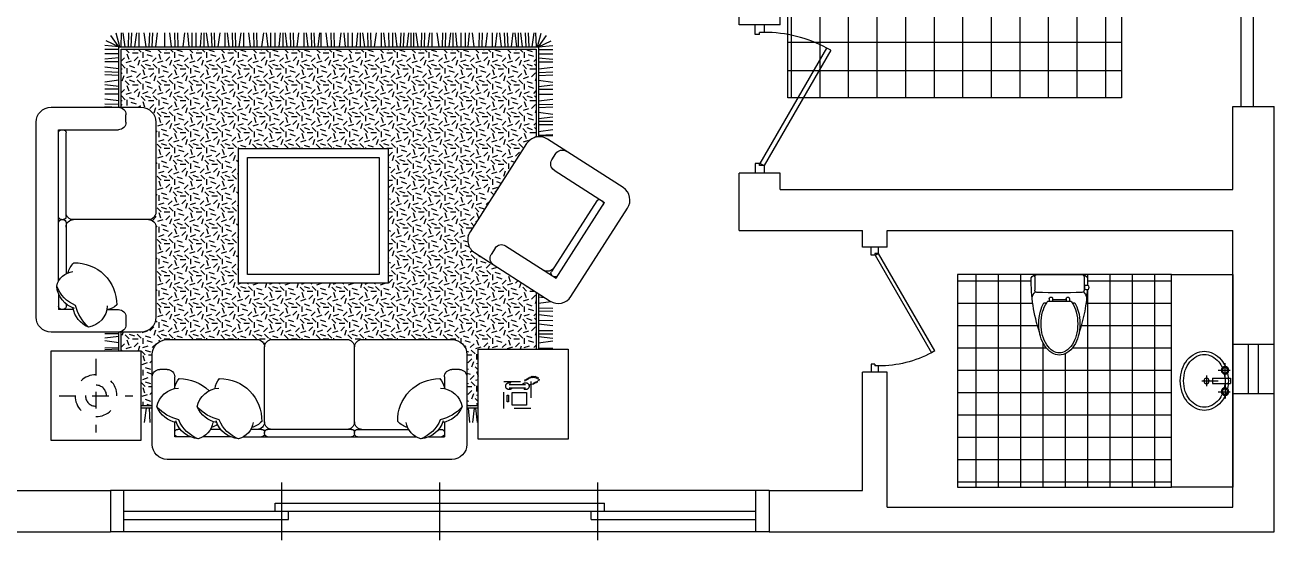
# Model space of a CAD drawing. Header units: metres. Extents: x 6200.1 to 6241.3, y 4213.1 to 4242.5.
# Drawn here: x 6204.77 to 6212.36, y 4213.07 to 4216.2 of the extents above; entities that cross this region are included whole.
import ezdxf

# ---------------------------------------------------------------- set-up
doc = ezdxf.new("R2010")
doc.units = ezdxf.units.M
doc.header["$MEASUREMENT"] = 0
doc.linetypes.add('DASHDOT2', pattern=[0.5, 0.25, -0.125, 0, -0.125])
doc.linetypes.add('HIDDEN2', pattern=[0.1875, 0.125, -0.0625])
for name, color, linetype in [('FURHATCH', 57, 'Continuous'), ('FURNITURE', 53, 'Continuous'), ('SANITARY', 151, 'Continuous'), ('TILING', 8, 'Continuous'), ('WALL', 7, 'Continuous'), ('WINDOW', 240, 'Continuous')]:
    doc.layers.add(name, color=color, linetype=linetype)

# ---------------------------------------------------------------- blocks, each defined once
blk = doc.blocks.new('yq_sofa_01')
at = {"layer": 'FURHATCH', "linetype": 'HIDDEN2'}
h = blk.add_hatch(dxfattribs=at)
h.set_pattern_fill('GEOL1,_O', color=256, scale=149.9999999999982, angle=44.99999999999999)
h.set_pattern_definition([(44.99999999999999, (-2935.140893548951, 78.02820831633107), (4.263256414560601e-14, 212.1320343559617), [37.49999999999955, -112.4999999999987]), (44.99999999999999, (-2940.44419440785, 200.0041280710091), (4.263256414560601e-14, 212.1320343559617), [37.49999999999955, -112.4999999999987]), (135, (-2961.657397843446, 125.7579160464225), (-212.1320343559617, 7.105427357601002e-14), [37.49999999999955, -112.4999999999987]), (135, (-2956.354096984547, 205.3074289299081), (-212.1320343559617, 7.105427357601002e-14), [37.49999999999955, -112.4999999999987]), (90, (-2988.173902137941, 173.4876237765139), (-106.0660171799987, 106.0660171799988), [37.49999999999955, -174.6320342999979]), (180, (-2876.804584101061, 136.3645177642205), (-106.0660171799988, -106.0660171799987), [37.49999999999955, -174.6320342999979]), (71.56505119999998, (-2940.44419440785, 136.3645177642206), (106.0660171355576, 106.0660172204241), [37.49999999999955, -297.9101965499964]), (71.56505119999998, (-2945.747495266749, 237.1272340833024), (106.0660171355576, 106.0660172204241), [37.49999999999955, -297.9101965499964]), (108.43494882, (-2860.894681524364, 152.2744203409177), (-106.0660171725816, 106.0660171834001), [37.49999999999955, -297.9101965499964]), (108.43494882, (-2956.354096984547, 152.2744203409177), (-106.0660171725816, 106.0660171834001), [37.49999999999955, -297.9101965499964]), (108.43494882, (-2892.714486677758, 162.8810220587158), (-106.0660171725816, 106.0660171834001), [37.49999999999955, -297.9101965499964]), (161.5650512, (-2993.47720299684, 136.3645177642206), (-106.0660172204241, 106.0660171355576), [37.49999999999955, -297.9101965499964]), (198.4349488199999, (-2929.837592690052, 115.1513143286244), (-106.0660171834001, -106.0660171725815), [37.49999999999955, -297.9101965499964])])
edge = h.paths.add_edge_path()
edge.add_line((2738.119093388319, 1513.051988258958), (2151.407592939966, 1513.051988258958))
edge.add_arc((2053.411308556795, 1532.970026493073), 100.0000000000148, 302.64882725399764, 348.5109658764593, ccw=False)
edge.add_line((2107.360160970516, 1448.770731227343), (1517.965094113748, 1071.128764333448))
edge.add_arc((1464.016241699457, 1155.328059598804), 100.0000000000079, 212.6488272535941, 302.6488272543882, ccw=False)
edge.add_line((1379.816946433353, 1101.37920718568), (1116.046637681706, 1513.051988258958))
edge.add_line((1116.046637681706, 1513.051988258958), (735.5314492434263, 1513.051988258958))
edge.add_line((735.5314492434263, 1513.051988258958), (735.5314492434263, 1125))
edge.add_line((735.5314492434263, 1125), (356.237659662962, 1125))
edge.add_line((356.237659662962, 1125), (356.237659662962, 1050))
edge.add_line((356.237659662962, 1050), (700, 1050))
edge.add_arc((700, 950), 100, 0, 90, ccw=False)
edge.add_line((800, 950), (800.0000000000073, 350))
edge.add_arc((750, 350.0000000000073), 50.00000000000728, 270, 359.99999999999164, ccw=False)
edge.add_arc((750, 250), 50, 0, 90, ccw=False)
edge.add_line((800, 250), (800, -250))
edge.add_arc((750, -250), 50, -90, 0, ccw=False)
edge.add_arc((750, -350), 50, 0, 90, ccw=False)
edge.add_line((800, -350), (800, -950))
edge.add_arc((700, -950), 100, -90, 0, ccw=False)
edge.add_line((700, -1050), (356.237659662962, -1050))
edge.add_line((356.237659662962, -1050), (356.237659662962, -1125))
edge.add_line((356.237659662962, -1125), (725, -1125))
edge.add_line((725, -1125), (725, -1257.471075311303))
edge.add_line((725, -1257.471075311303), (850, -1257.471075311303))
edge.add_line((850, -1257.471075311303), (849.9999999999854, -1125))
edge.add_arc((950, -1125), 100.0000000000146, 90, 180, ccw=False)
edge.add_line((950, -1024.999999999985), (1550.000000000002, -1025))
edge.add_arc((1550, -1075), 49.99999999999977, -2.2737367544323206e-13, 89.9999999999979, ccw=False)
edge.add_line((1600, -1075), (1600, -1076.642818016223))
edge.add_arc((1650.821409255266, -1075.821409240365), 50.82804689409494, 90.9259721864421, 180.925971147025, ccw=False)
edge.add_line((1649.999999557444, -1025), (2250, -1024.999999999993))
edge.add_arc((2250, -1125), 100.0000000000073, 0, 90, ccw=False)
edge.add_line((2350.000000000007, -1125), (2350.000000000005, -1257.471075311303))
edge.add_line((2350.000000000005, -1257.471075311303), (2738.119093388319, -1257.471075311303))
edge.add_line((2738.119093388319, -1257.471075311303), (2738.119093388319, 1513.051988258958))
h.paths.add_polyline_path([(2075, 525), (2075, -475), (1175, -475), (1175, 525)], flags=16)
for points in [[(1056.123831944466, 1606.574978774885, -0.4142135623733623), (1086.374274796424, 1744.723126454402), (1675.769341654154, 2122.365093348923, -0.4142135623715927), (1813.917489333176, 2092.114650496703), (2137.61060382207, 1586.918878907503, -0.414213562375562), (2107.360160970516, 1448.770731227343), (1517.965094113747, 1071.128764333448, -0.4142135623771545), (1379.816946433353, 1101.37920718568)], [(800, 350), (800, 950, 0.414213562373095), (700, 1050), (100, 1050, 0.414213562373095), (0, 950), (0, -950, 0.414213562373095), (100, -1050), (700, -1050, 0.414213562373095), (800, -950), (800, -350, 0.414213562373095), (750, -300, 0.414213562373095), (800, -250), (800, 250, 0.414213562373095), (750, 299.9999999999927, 0.414213562373095)], [(1649.999999557456, -1025, 0.4047778955490247), (1600, -1075.00000046444, 0.4142135650937127), (1550.000000000001, -1025), (950, -1024.999999999985, 0.4142135623730918), (849.9999999999854, -1124.999999999999), (849.9999999999928, -1725, 0.414213562373093), (949.9999999999994, -1825.000000000007), (2250, -1825.000000000007, 0.4142135623730951), (2350.000000000007, -1725), (2350.000000000007, -1124.999999999999, 0.4142135623730918), (2250, -1024.999999999993)]]:
    blk.add_lwpolyline(points, format="xyb", close=True)
for points in [[(735.5314492434263, 1125), (735.5314492434263, 1725), (135.5314492434263, 1725), (135.5314492434263, 1125)], [(1175, 525), (1175, -475), (2075, -475), (2075, 525)], [(125, -1125), (125, -1725), (725, -1725), (725, -1125)]]:
    blk.add_lwpolyline(points, close=True)
at = {"layer": 'FURHATCH', "ltscale": 1000}
for p, q in [((1209.397201061249, 1645.398609757423), (1714.592972651124, 1969.09172424674)), ((1930.388382300735, 1632.294543176889), (1714.592972651124, 1969.09172424674)), ((1724.727539807558, 1916.202306121588), (1253.211486309767, 1614.088732615113)), ((1425.192610710859, 1308.601428702474), (1209.397201061249, 1645.398609757423)), ((1999.462456136942, 1617.169321760535), (2041.562103778124, 1644.143747955561)), ((1410.067389279604, 1239.527354851365), (1367.967741653323, 1212.55292865634)), ((600, 1000), (600, 950)), ((248.2619004398584, 900), (150, 900)), ((150, 794.8138749599457), (150, 900)), ((200, 861.8441967517138), (200, 880)), ((550, 900), (472.5317980647087, 900)), ((150, -442.2839425355196), (150, 711.6320090889931)), ((200, 320), (200, 661.2850721478462)), ((170, 300), (180, 300)), ((200, 280), (200, -280)), ((250, 300), (750, 300)), ((170, -300), (180, -300)), ((200, -320), (200, -391.9370055943727)), ((250, -300), (750, -300)), ((150, -525.4658084064722), (150, -711.6320090889931)), ((200, -592.4961301982403), (200, -661.2850721478462)), ((150, -794.8138749450445), (150, -900)), ((150, -900), (248.2619004398584, -900)), ((200, -861.8441967368126), (200, -880)), ((472.5317980647087, -900), (550, -900)), ((600, -950), (600, -1000)), ((1600, -1075), (1600, -1575)), ((950, -1225), (900, -1225)), ((2250, -1225), (2300, -1225)), ((1000, -1352.468201935291), (1000, -1275)), ((2200, -1675), (2200, -1275)), ((1000, -1576.738099560142), (1000, -1675)), ((1038.155803263187, -1625), (1020, -1625)), ((1580, -1625), (1238.714927852154, -1625)), ((1600, -1655), (1600, -1645)), ((1620, -1625), (2180, -1625)), ((1105.186125040054, -1675), (1000, -1675)), ((1188.367990911007, -1675), (2200, -1675))]:
    blk.add_line(p, q, dxfattribs=at)
at = {"layer": 'FURHATCH', "linetype": 'HIDDEN2'}
for p, q in [((745.3562463819981, 1528.051988258958), (742.232496380806, 1622.537097200751)), ((777.4989513754845, 1528.051988258958), (789.9936363697052, 1622.537097200751)), ((819.0840963721275, 1528.051988258958), (808.5404163748026, 1622.537097200751)), ((837.1676163822412, 1528.051988258958), (837.1676163822412, 1622.537097200751)), ((859.4130590260029, 1528.051988258958), (859.4130590260029, 1622.537097200751)), ((904.9842140376568, 1528.051988258958), (893.5306040346622, 1622.537097200751)), ((929.2482440322638, 1528.051988258958), (926.1244940310717, 1622.537097200751)), ((967.3274702727795, 1528.051988258958), (955.8738602697849, 1622.537097200751)), ((991.5915002673864, 1528.051988258958), (988.4677502661943, 1622.537097200751)), ((1011.374760270119, 1528.051988258958), (1008.251010268927, 1622.537097200751)), ((1043.517465263605, 1528.051988258958), (1054.293907508254, 1609.543704107404)), ((2158.847936078906, 1528.051988258958), (2161.971686080098, 1622.537097200751)), ((2165.108509004116, 1528.051988258958), (2168.232259005308, 1622.537097200751)), ((2189.372539013624, 1528.051988258958), (2200.826149016619, 1622.537097200751)), ((2234.943694010377, 1528.051988258958), (2234.943694010377, 1622.537097200751)), ((2257.18913666904, 1528.051988258958), (2257.18913666904, 1622.537097200751)), ((2275.272656679153, 1528.051988258958), (2285.816336661577, 1622.537097200751)), ((2316.857801675797, 1528.051988258958), (2304.363116666675, 1622.537097200751)), ((2349.000506669283, 1528.051988258958), (2352.124256670475, 1622.537097200751)), ((2368.783766672015, 1528.051988258958), (2371.907516673207, 1622.537097200751)), ((2393.047796666622, 1528.051988258958), (2404.501406669617, 1622.537097200751)), ((2438.618951678276, 1528.051988258958), (2438.618951678276, 1622.537097200751)), ((2471.584168374538, 1528.051988258958), (2471.584168374538, 1622.537097200751)), ((2489.667688384652, 1528.051988258958), (2500.211368381977, 1622.537097200751)), ((2531.252833381295, 1528.051988258958), (2518.758148372173, 1622.537097200751)), ((2563.395538374782, 1528.051988258958), (2566.519288375974, 1622.537097200751)), ((2583.178798377514, 1528.051988258958), (2586.302548378706, 1622.537097200751)), ((2607.442828387022, 1528.051988258958), (2618.896438375115, 1622.537097200751)), ((2653.013983383775, 1528.051988258958), (2653.013983383775, 1622.537097200751)), ((2679.377803385258, 1528.051988258958), (2671.048048377037, 1622.537097200751)), ((2706.464968383312, 1528.051988258958), (2706.464968383312, 1622.537097200751)), ((2735.035573378205, 1528.051988258958), (2735.035573378205, 1622.537097200751)), ((2753.119093388319, 1528.051988258958), (2763.662773370743, 1622.537097200751)), ((2753.119093388319, 1528.051988258958), (2794.799671784043, 1611.848938420415)), ((504.4140332341194, 1501.79371599853), (517.6140332221985, 1506.19371598959)), ((508.8140332251787, 1510.59371599555), (522.014033228159, 1514.993715986609)), ((513.2140332311392, 1519.39371599257), (526.4140332341194, 1523.79371599853)), ((524.85990922153, 1530.059425994754), (538.0599092245102, 1534.459425985813)), ((535.2140332311392, 1523.79371599853), (548.4140332341194, 1528.19371598959)), ((539.6140332221985, 1514.993715986609), (552.8140332251787, 1519.39371599257)), ((544.014033228159, 1506.19371598959), (557.2140332311392, 1510.59371599555)), ((544.014033228159, 1497.39371599257), (557.2140332311392, 1501.79371599853)), ((1085.102610260248, 1528.051988258958), (1080.603623822331, 1568.368768051267)), ((2753.119093388319, 1528.051988258958), (2829.863512828946, 1581.619642272592)), ((2753.119093388319, 1522.195094496012), (2845.009680047631, 1545.809227749705)), ((2753.119093388319, 1513.477253258228), (2847.604202330112, 1510.353503257036)), ((519.8746212273836, 1475.904291987419), (339.3584172278643, 1475.904291987419)), ((339.3584172278643, 1475.904291987419), (339.3584172278643, 1297.614685997367)), ((445.1820692270994, 1448.325289994478), (362.6820692270994, 1448.325289994478)), ((362.6820692270994, 1448.325289994478), (362.6820692270994, 1352.075289994478)), ((445.1820692270994, 1352.075289994478), (445.1820692270994, 1448.325289994478)), ((477.6789072304964, 1332.03590798378), (477.6789072304964, 1442.03590798378)), ((496.4755972325802, 1463.560377985239), (504.4140332341194, 1488.59371599555)), ((499.6789072304964, 1332.03590798378), (499.6789072304964, 1442.03590798378)), ((500.014033228159, 1492.993715986609), (513.2140332311392, 1497.39371599257)), ((519.8746212273836, 1297.614685997367), (519.8746212273836, 1475.904291987419)), ((522.014033228159, 1435.79371599853), (535.2140332311392, 1440.19371598959)), ((526.4140332341194, 1444.59371599555), (539.6140332221985, 1448.993715986609)), ((530.8140332251787, 1453.39371599257), (544.014033228159, 1457.79371599853)), ((535.2140332311392, 1462.19371598959), (548.4140332341194, 1466.59371599555)), ((539.6140332221985, 1470.993715986609), (552.8140332251787, 1475.39371599257)), ((544.014033228159, 1488.59371599555), (557.2140332311392, 1492.993715986609)), ((544.014033228159, 1479.79371599853), (557.2140332311392, 1484.19371598959)), ((2753.119093388319, 1486.454978257418), (2847.604202330112, 1498.949663251638)), ((2753.119093388319, 1464.58946326375), (2847.604202330112, 1461.465713262558)), ((2753.119093388319, 1444.806203261018), (2847.604202330112, 1441.682453259826)), ((2753.119093388319, 1420.54217325151), (2847.604202330112, 1409.088563263416)), ((362.6820692270994, 1352.075289994478), (445.1820692270994, 1352.075289994478)), ((2753.119093388319, 1393.470233261585), (2847.604202330112, 1393.470233261585)), ((2753.119093388319, 1383.824323624372), (2847.604202330112, 1372.370713621378)), ((2753.119093388319, 1346.746178254485), (2847.604202330112, 1359.240863263607)), ((339.3584172278643, 1297.614685997367), (519.8746212273836, 1297.614685997367)), ((383.3070692270994, 1328.012789994478), (383.3070692270994, 1317.700289994478)), ((427.9945692270994, 1328.012789994478), (383.3070692270994, 1328.012789994478)), ((383.3070692270994, 1317.700289994478), (427.9945692270994, 1317.700289994478)), ((427.9945692270994, 1317.700289994478), (427.9945692270994, 1328.012789994478)), ((2753.119093388319, 1324.880663260818), (2847.604202330112, 1321.756913259625)), ((2753.119093388319, 1305.097403258085), (2847.604202330112, 1301.973653256893)), ((2753.119093388319, 1280.833373263478), (2847.604202330112, 1269.379763260484)), ((2753.119093388319, 1239.90402585268), (2847.604202330112, 1251.357635855675)), ((2753.119093388319, 1221.218943998218), (2847.604202330112, 1221.218943998218)), ((2753.119093388319, 1175.647789001465), (2847.604202330112, 1187.101399004459)), ((341.237659662962, 1107.740412086248), (246.7525507211685, 1118.284092083573)), ((341.237659662962, 1099.457794010639), (246.7525507211685, 1086.963109001517)), ((2753.119093388319, 1151.383759006858), (2847.604202330112, 1154.50750900805)), ((2753.119093388319, 1131.600499004126), (2847.604202330112, 1134.724249005318)), ((2753.119093388319, 1099.457794010639), (2847.604202330112, 1086.963109001517)), ((341.237659662962, 1057.872648999095), (246.7525507211685, 1068.41632899642)), ((2753.119093388319, 1057.872648999095), (2847.604202330112, 1068.41632899642)), ((2753.119093388319, 1039.789129003882), (2847.604202330112, 1039.789129003882)), ((2753.119093388319, 1011.218524008989), (2847.604202330112, 1011.218524008989)), ((2753.119093388319, 984.1313590109348), (2847.604202330112, 975.8016040027142)), ((2753.119093388319, 957.7675390094519), (2847.604202330112, 957.7675390094519)), ((2753.119093388319, 930.6955990046263), (2847.604202330112, 942.1492090076208)), ((2753.119093388319, 906.4315690100193), (2847.604202330112, 909.5553189963102)), ((2753.119093388319, 886.648309007287), (2847.604202330112, 889.7720590084791)), ((2753.119093388319, 864.7827939987183), (2847.604202330112, 852.2881090044975)), ((2753.119093388319, 818.0587390065193), (2847.604202330112, 818.0587390065193)), ((2753.119093388319, 790.9867990016937), (2847.604202330112, 802.4404090046883)), ((2753.119093388319, 766.7227690070868), (2847.604202330112, 769.8465190082788)), ((2753.119093388319, 746.9395090043545), (2847.604202330112, 750.0632590055466)), ((2753.119093388319, 725.0739940106869), (2847.604202330112, 712.579309001565)), ((2753.119093388319, 694.8835963755846), (2847.604202330112, 694.8835963755846)), ((2753.119093388319, 678.6680718958378), (2847.604202330112, 678.6680718958378)), ((2753.119093388319, 651.5961318910122), (2847.604202330112, 663.0497418940067)), ((2753.119093388319, 627.3321018964052), (2847.604202330112, 630.4558518975973)), ((2753.119093388319, 607.5488418936729), (2847.604202330112, 610.672591894865)), ((2753.119093388319, 585.6833269000053), (2847.604202330112, 573.1886418908834)), ((2753.119093388319, 555.4929292649031), (2847.604202330112, 555.4929292649031)), ((2753.119093388319, 531.8268626779318), (2847.604202330112, 528.7031126767397)), ((2753.119093388319, 507.5628326684237), (2847.604202330112, 496.1092226803303)), ((2753.119093388319, 480.4908926784992), (2847.604202330112, 480.4908926784992)), ((2753.119093388319, 433.7668376713991), (2847.604202330112, 446.261522680521)), ((2753.119093388319, 411.9013226777315), (2847.604202330112, 408.7775726765394)), ((2753.119093388319, 392.1180626749992), (2847.604202330112, 388.9943126738071)), ((2753.119093388319, 367.8540326803923), (2847.604202330112, 356.4004226773977)), ((2753.119093388319, 340.7820926755667), (2847.604202330112, 340.7820926755667)), ((2753.119093388319, 314.4182726740837), (2847.604202330112, 322.7480276823044)), ((2753.119093388319, 287.3311076760292), (2847.604202330112, 287.3311076760292)), ((2753.119093388319, 258.7605026811361), (2847.604202330112, 258.7605026811361)), ((2753.119093388319, 240.6769826710224), (2847.604202330112, 230.1333026736975)), ((2753.119093388319, 199.0918376743793), (2847.604202330112, 211.5865226686001)), ((2753.119093388319, 166.9491326808929), (2847.604202330112, 163.8253826797009)), ((2753.119093388319, 147.1658726781607), (2847.604202330112, 144.0421226769686)), ((2753.119093388319, 122.9018426686525), (2847.604202330112, 111.4482326805592)), ((2753.119093388319, 77.3306876718998), (2847.604202330112, 77.3306876718998)), ((2753.119093388319, 56.84226657450199), (2847.604202330112, 69.33695156872272)), ((2753.119093388319, 34.97675156593323), (2847.604202330112, 31.85300156474113)), ((2753.119093388319, 15.19349156320095), (2847.604202330112, 12.06974157691002)), ((2753.119093388319, -9.070538431406021), (2847.604202330112, -20.52414843440056)), ((2753.119093388319, -36.14247843623161), (2847.604202330112, -36.14247843623161)), ((2753.119093388319, -82.86653342843056), (2847.604202330112, -70.37184843420982)), ((2753.119093388319, -104.7320484369993), (2847.604202330112, -107.8557984232903)), ((2753.119093388319, -124.5153084248304), (2847.604202330112, -127.6390584260225)), ((2753.119093388319, -148.7793384343386), (2847.604202330112, -160.2329484224319)), ((2753.119093388319, -175.851278424263), (2847.604202330112, -175.851278424263)), ((2753.119093388319, -202.215098425746), (2847.604202330112, -193.8853434324265)), ((2753.119093388319, -229.3022634238005), (2847.604202330112, -229.3022634238005)), ((2753.119093388319, -257.8728684335947), (2847.604202330112, -257.8728684335947)), ((2753.119093388319, -275.9563884288073), (2847.604202330112, -286.5000684261322)), ((2753.119093388319, -317.5415334254503), (2847.604202330112, -305.0468484312296)), ((2753.119093388319, -349.6842384338379), (2847.604202330112, -352.80798843503)), ((2753.119093388319, -369.4674984365702), (2847.604202330112, -372.5912484228611)), ((2753.119093388319, -393.7315284311771), (2847.604202330112, -405.1851384341717)), ((2753.119093388319, -439.3026834279299), (2847.604202330112, -439.3026834279299)), ((2753.119093388319, -469.4930810630322), (2847.604202330112, -456.9983960539103)), ((2753.119093388319, -491.3585960566998), (2847.604202330112, -494.4823460578918)), ((2753.119093388319, -511.141856059432), (2847.604202330112, -514.2656060606241)), ((2753.119093388319, -535.405886054039), (2847.604202330112, -546.8594960570335)), ((2753.119093388319, -562.4778260588646), (2847.604202330112, -562.4778260588646)), ((2753.119093388319, -609.2018810510635), (2847.604202315211, -596.7071960568428)), ((2753.119093388319, -631.0673960596323), (2847.604202315211, -634.1911460608244)), ((2753.119093388319, -650.8506560623646), (2847.604202315211, -653.9744060635567)), ((2753.119093388319, -675.1146860569715), (2847.604202315211, -686.5682960599661)), ((2753.119093388319, -702.1866260617971), (2847.604202315211, -702.1866260617971)), ((2753.119093388319, -728.5504460632801), (2847.604202315211, -720.2206910550594)), ((2753.119093388319, -755.6376110613346), (2847.604202315211, -755.6376110613346)), ((2753.119093388319, -784.2082160562277), (2847.604202315211, -784.2082160562277)), ((2753.119093388319, -802.2917360514402), (2847.604202315211, -812.8354160636663)), ((2753.119093388319, -843.8768810629845), (2847.604202315211, -831.3821960538626)), ((2753.119093388319, -876.0195860564709), (2847.604202315211, -879.143336057663)), ((2753.119093388319, -895.8028460592031), (2847.604202315211, -898.9265960603952)), ((2753.119093388319, -920.0668760538101), (2847.604202315211, -931.5204860568047)), ((2753.119093388319, -965.6380310505629), (2847.604202315211, -965.6380310505629)), ((341.237659662962, -1069.299750313163), (246.7525507211685, -1066.176000311971)), ((2753.119093388319, -1025.252460315824), (2847.604202315211, -1013.798850312829)), ((2753.119093388319, -1049.516490310431), (2847.604202315211, -1046.392740309238)), ((2753.119093388319, -1069.299750313163), (2847.604202315211, -1066.176000311971)), ((341.237659662962, -1091.16526530683), (246.7525507211685, -1103.659950315952)), ((2753.119093388319, -1091.16526530683), (2847.604202315211, -1103.659950315952)), ((2753.119093388319, -1137.889320313931), (2847.604202315211, -1137.889320313931)), ((2753.119093388319, -1164.961260318756), (2847.604202315211, -1153.507650315762)), ((425, -1670), (425, -1180)), ((2753.119093388319, -1189.225290313363), (2847.604202315211, -1186.101540312171)), ((2753.119093388319, -1209.008550316095), (2847.604202315211, -1205.884800314903)), ((2753.119093388319, -1230.874065309763), (2847.604202315211, -1243.368750318885)), ((734.4651685059071, -1272.471075311303), (731.341418504715, -1366.956184253097)), ((745.3562463819981, -1272.471075311303), (742.232496380806, -1366.956184253097)), ((777.4989513754845, -1272.471075311303), (789.9936363697052, -1366.956184253097)), ((819.0840963721275, -1272.471075311303), (808.5404163748026, -1366.956184253097)), ((837.1676163822412, -1272.471075311303), (837.1676163822412, -1366.956184253097)), ((2349.000506669283, -1272.471075311303), (2352.124256670475, -1366.956184253097)), ((2368.783766672015, -1272.471075311303), (2371.907516673207, -1366.956184253097)), ((2393.047796666622, -1272.471075311303), (2404.501406669617, -1366.956184253097)), ((2438.618951678276, -1272.471075311303), (2438.618951678276, -1366.956184253097)), ((2471.584168374538, -1272.471075311303), (2471.584168374538, -1366.956184253097)), ((2489.667688384652, -1272.471075311303), (2500.211368381977, -1366.956184253097)), ((2531.252833381295, -1272.471075311303), (2518.758148372173, -1366.956184253097)), ((2563.395538374782, -1272.471075311303), (2566.519288375974, -1366.956184253097)), ((2583.178798377514, -1272.471075311303), (2586.302548378706, -1366.956184253097)), ((2607.442828387022, -1272.471075311303), (2618.896438375115, -1366.956184253097)), ((2653.013983383775, -1272.471075311303), (2653.013983383775, -1366.956184253097)), ((2679.377803385258, -1272.471075311303), (2671.048048377037, -1366.956184253097)), ((2706.464968383312, -1272.471075311303), (2706.464968383312, -1366.956184253097)), ((2735.035573378205, -1272.471075311303), (2735.035573378205, -1366.956184253097)), ((2753.119093388319, -1257.896340310574), (2847.604202315211, -1254.772590309381)), ((2753.119093388319, -1266.614181548357), (2845.009680047631, -1290.228314802051)), ((2753.119093388319, -1272.471075311303), (2829.863512828946, -1326.038729324937)), ((2753.119093388319, -1272.471075311303), (2794.799671784043, -1356.26802547276)), ((2753.119093388319, -1272.471075311303), (2763.662773370743, -1366.956184253097)), ((670, -1425), (180, -1425))]:
    blk.add_line(p, q, dxfattribs=at)
at = {"layer": 'FURHATCH', "ltscale": 1000}
for points in [[(1106.435716539621, 1528.051988258958), (735.5314492434263, 1528.051988258958)], [(1116.046637669206, 1513.051988258958), (735.5314492434263, 1513.051988258958)], [(2350, -1257.471075311303), (2738.119093388319, -1257.471075311303), (2738.119093388319, 1513.051988258958), (2151.40759293735, 1513.051988258958)], [(2350, -1272.471075311303), (2753.119093388319, -1272.471075311303), (2753.119093388319, 1528.051988258958), (2153.290299832821, 1528.051988258958)], [(341.237659662962, 1125), (341.237659662962, 1050)], [(356.237659662962, 1125), (356.237659662962, 1050)], [(341.237659662962, -1050), (341.237659662962, -1125)], [(356.237659662962, -1050), (356.237659662962, -1125)], [(725, -1257.471075311303), (850, -1257.471075311303)], [(725, -1272.471075311303), (850, -1272.471075311303)]]:
    blk.add_lwpolyline(points, dxfattribs=at)
blk.add_lwpolyline([(1235.005560322857, 464.9944396771425), (1235.005560322857, -414.9944396771426), (2014.994439677143, -414.9944396771425), (2014.994439677143, 464.9944396771426)], close=True, dxfattribs=at)
at = {"layer": 'FURHATCH', "linetype": 'HIDDEN2'}
for radius in [140.0000000000001, 70.00000000000013]:
    blk.add_circle((425, -1425), radius, dxfattribs=at)
at = {"layer": 'FURHATCH', "ltscale": 1000}
for centre, radius, start, end in [((1708.542884081602, 1941.462094709277), 20, 32.64882686943229, 122.6488272794507), ((1713.937769323587, 1933.04216517508), 20, 302.6488272794507, 32.64882686943229), ((2014.587677568197, 1686.243395596743), 49.99999999999999, 302.6488272794507, 32.64882686943229), ((1237.026830583811, 1639.348521187901), 20, 122.6488272794507, 212.6488268694323), ((1242.421715825796, 1630.928591668606), 20, 212.6488268694323, 302.6488272794507), ((1305.445701092482, 1588.173740699887), 49.99999999999999, 122.6488272794507, 212.6488268694323), ((1972.488029941916, 1659.268969386816), 49.99999999999272, 212.6488268694323, 302.6488272794507), ((1383.092963069677, 1281.627002492547), 49.99999999999999, 302.6488272794507, 32.64882686943229), ((1340.993315443397, 1254.65257628262), 50.00000000000727, 212.6488268694323, 302.6488272794507), ((419.5526311993599, 855.6989798843861), 176.9268064060483, 113.3151508723673, 169.3613339292493), ((548.4670398682356, 802.8664862066507), 293.1488908844245, 132.736771385521, 166.350839515241), ((324.9278247058392, 869.4710716456175), 150.7280611556006, 2.067172336656574, 80.6071548253376), ((550, 1000), 50.00000000000728, 0, 90), ((550, 950), 50, 270, 0), ((307.3002954721451, 729.6421342045069), 170.266669509439, 107.2713627881166, 175.4668224723756), ((344.8029859215021, 666.6071820408106), 220.9029571931393, 111.5682533289242, 159.7406196353833), ((170, 880), 20, 90, 180), ((180, 880), 20, 0, 90), ((260.4632724523544, 866.3670134246349), 278.1240881044843, 268.2850155438656, 0.5789324183738456), ((460.108331605792, 787.6071370542049), 113.1830660449387, 46.11160012641282, 83.70974993808213), ((264.0365372896194, 774.8815338462591), 130.4025851695949, 194.1063940099363, 262.2319789567084), ((367.5063701570034, 701.7161784917116), 161.7324862807617, 196.7792786913208, 224.4944738248109), ((250, 350), 50, 180, 270), ((170, 320), 20, 180, 270), ((170, 280), 20, 90, 180), ((180, 320), 20, 270, 0), ((180, 280), 20, 0, 90), ((250, 250), 50, 90, 180), ((250, -250), 50, 180, 270), ((170, -280), 20.00000000000728, 180, 270), ((170, -320), 20, 90, 180), ((180, -280), 20, 270, 0), ((180, -320), 20, 0, 90), ((250, -350), 50, 90, 180), ((367.5063701570034, -432.3681119382381), 161.7324862807617, 135.5055261751891, 163.2207213086792), ((260.4632724523544, -597.0189468711615), 278.1240881044917, 359.4210675816262, 91.71498445613437), ((264.0365372896194, -505.5334672927856), 130.4025851695949, 97.76802104329163, 165.8936059900637), ((307.3002954721451, -460.2940676510334), 170.266669509439, 184.5331775276244, 252.7286372118833), ((344.8029859215021, -397.2591154873371), 220.9029571931393, 200.2593803646167, 248.4317466710758), ((264.0365372896194, -774.8815338462591), 130.4025851695949, 97.76802104329163, 165.8936059900637), ((367.5063701570034, -701.7161784917116), 161.7324862807657, 146.7786562007477, 163.2207213086792), ((419.5526311993599, -586.3509133309126), 176.9268064060607, 190.6386660707507, 246.6848491276327), ((548.4670398682356, -533.5184196531773), 293.1488908844344, 193.649160484759, 227.2632286144789), ((324.9278247058392, -600.123005092144), 150.7280611556076, 279.3928451746625, 357.9328276633435), ((460.108331605792, -518.2590705007315), 113.1830660449371, 276.2902500619179, 313.8883998735872), ((307.3002954721451, -729.6421342045069), 170.266669509439, 184.5331775276244, 252.7286372118833), ((344.8029859215021, -666.6071820408106), 220.9029571931366, 200.2593803646167, 248.4317466710758), ((260.4632724523544, -866.3670134246349), 278.1240881044989, 359.4210675816262, 44.71173265197009), ((170, -880), 20, 180, 270), ((180, -880), 20, 270, 0), ((419.5526311993599, -855.6989798843861), 176.926806406055, 190.6386660707507, 246.6848491276327), ((548.4670398682356, -802.8664862066507), 293.1488908844344, 193.649160484759, 227.2632286144789), ((324.9278247058392, -869.4710716456175), 150.7280611556079, 279.3928451746625, 357.9328276633435), ((460.108331605792, -787.6071370542049), 113.1830660449291, 276.2902500619179, 313.8883998735872), ((550, -950), 50.00000000000728, 0, 90), ((550, -1000), 49.99999999999272, 270, 0), ((900, -1275), 50, 90, 180), ((950, -1275), 49.99999999999272, 0, 90), ((2250, -1275), 50, 90, 180), ((2300, -1275), 50.00000000000728, 0, 90), ((1112.392862945795, -1364.891668394208), 113.1830660449291, 136.1116004282106, 173.7097499614681), ((1033.632986575365, -1564.536727532744), 278.1240881044917, 358.2850155502535, 90.57893241621719), ((1030.528928354383, -1500.072175294161), 150.7280611556073, 92.06717232895745, 170.607154790503), ((1044.301020115614, -1405.44736880064), 176.9268064060645, 203.3151508723673, 259.3613338898445), ((1097.133513793349, -1276.532960131764), 293.1488908844611, 222.7367710839019, 256.350839515241), ((1170.357865795493, -1517.699704527855), 170.2666695094347, 197.2713628514875, 265.4668224555058), ((1233.392817959189, -1480.197014078498), 220.9029571931163, 201.56825368435, 249.7406197092925), ((1125.118466153741, -1560.963462710381), 130.4025851695913, 284.1063948379642, 352.2319789567084), ((1198.283821508288, -1457.493629842997), 161.7324862807463, 286.7792788145568, 314.4944741266538), ((1550, -1575), 50, 270, 0), ((1650, -1575), 50, 180, 270), ((1020, -1645), 20, 90, 180), ((1020, -1655), 20, 180, 270), ((1580, -1645), 20, 0, 90), ((1580, -1655), 20, 270, 0), ((1620, -1645), 20, 90, 180), ((1620, -1655), 20, 180, 270), ((2180, -1645), 20, 0, 90), ((2180, -1655), 20, 270, 0)]:
    blk.add_arc(centre, radius, start, end, dxfattribs=at)
at = {"layer": 'FURHATCH', "linetype": 'HIDDEN2'}
for centre, start, end in [((488.6789072304964, 1442.03590798378), 298.4914643161979, 241.5085356838021), ((488.6789072304964, 1332.03590798378), 118.4914643161979, 61.50853568380207)]:
    blk.add_arc(centre, 23.059454, start, end, dxfattribs=at)
blk = doc.blocks.new('DR_CDR1')
for p, q in [((0.329422863405995, 0.4799999999999964), (-0.45, 0.02999999999999637)), ((-0.435, 0.004019237886463134), (0.3444228634059949, 0.4540192378864631)), ((0.329422863405995, 0.4799999999999964), (0.3444228634059949, 0.4540192378864631)), ((-0.45, 0.02999999999999636), (-0.4999999999999964, 0.02999999999999636)), ((-0.435, 0.004019237886463134), (-0.45, 0.02999999999999636)), ((-0.45, 0.02999999999999636), (-0.45, 3.469446951953614e-18)), ((-0.45, 3.469446951953614e-18), (-0.435, 3.469446951953614e-18)), ((-0.435, 3.469446951953614e-18), (-0.435, -0.02999999999999636)), ((0.4350000000000001, 3.469446951953614e-18), (0.4500000000000001, 3.469446951953614e-18)), ((0.4350000000000001, 3.469446951953614e-18), (0.4350000000000002, -0.02999999999999636)), ((0.4500000000000001, 0.02999999999999636), (0.4500000000000001, 3.469446951953614e-18)), ((0.4999999999999964, 0.02999999999999636), (0.4500000000000001, 0.02999999999999636)), ((-0.435, -0.02999999999999636), (-0.4999999999999964, -0.02999999999999636)), ((0.4350000000000002, -0.02999999999999636), (0.4999999999999964, -0.02999999999999636))]:
    blk.add_line(p, q)
blk.add_lwpolyline([(0.3444228634059949, 0.4540192378864631, -0.1219589726963998), (0.4500000000000001, 0.02999999999999636)], format="xyb")
blk = doc.blocks.new('WD_2TLP')
for p, q in [((-0.5, 0.3), (0.01405910613793629, 0.3)), ((0.01405910613793629, 0), (0.01405910613793618, 0.3)), ((-0.5, 0), (0.5, 0)), ((-0.01405910613793629, -0.3), (-0.01405910613793629, 0)), ((-0.01405910613793629, -0.3), (0.5, -0.3))]:
    blk.add_line(p, q)
blk = doc.blocks.new('WD_WIN4')
for p, q in [((-0.5, 0.5), (0.5, 0.5)), ((-0.5, 0.12), (0.5, 0.12)), ((-0.4999999999999999, -0.12), (0.5, -0.12)), ((-0.4999999999999999, -0.5), (0.5, -0.5))]:
    blk.add_line(p, q)
blk = doc.blocks.new('WD_00_X4')
for p, q in [((-0.24, 0.7000000000000002), (-0.24, -0.6999999999999998)), ((3.330669073875473e-17, 0.7000000000000002), (-1.998401444325281e-16, -0.6999999999999997)), ((0.24, 0.7000000000000002), (0.2399999999999996, -0.6999999999999998)), ((-0.5, 0.5), (0.5, 0.5)), ((-0.48, 0.5), (-0.48, -0.5)), ((0.48, 0.5), (0.4799999999999996, -0.5)), ((-0.23, 0.1999999999999998), (-0.4799999999999999, 0.1999999999999998)), ((-0.23, 0.1999999999999998), (-0.23, -1.942890293094024e-16)), ((0.4799999999999999, 0.1999999999999998), (0.2299999999999999, 0.1999999999999998)), ((0.2299999999999999, 0.1999999999999998), (0.2299999999999998, -1.942890293094024e-16)), ((0.4799999999999998, -1.942890293094024e-16), (-0.4799999999999999, -1.942890293094024e-16)), ((-0.25, -1.942890293094024e-16), (-0.25, -0.2000000000000001)), ((0.2499999999999999, -1.942890293094024e-16), (0.2499999999999998, -0.2000000000000002)), ((0.2499999999999998, -0.2000000000000002), (-0.25, -0.2000000000000001)), ((-0.5, -0.5), (0.4999999999999997, -0.5))]:
    blk.add_line(p, q)
blk = doc.blocks.new('yq_sink_01')
at = {"linetype": 'DASHDOT2'}
for p, q in [((69.45936272403833, 23.93540262499532), (69.4901965460908, 157.9097785531971)), ((130.8762619245636, 96.80688705487839), (25.56692857018797, 96.83112369876241)), ((235.5902089746731, 47.84395363865669), (235.5681638373829, -47.94318351404715)), ((130.8316905208339, -96.85791251066027), (25.52235716645976, -96.83367586676435)), ((278.34011939796, -0.05945624506720389), (25.54464286829559, -0.001276084015857958)), ((69.4483401550792, -23.95816595136851), (69.41750633308327, -157.9325418802668))]:
    blk.add_line(p, q, dxfattribs=at)
for p, q in [((20.00551128413653, 23.94678428817299), (19.99448871586347, -23.94678428817299)), ((182.5584935293786, 23.90937318109254), (20.00551128413653, 23.94678428817299)), ((182.5584935293786, 23.90937318109254), (182.5474709603614, -23.98419539527129)), ((182.5474709603614, -23.98419539527129), (19.99448871586347, -23.94678428817299))]:
    blk.add_line(p, q)
for centre, radius in [((69.47575841729164, 95.17544547912225), 33.52549889135256), ((69.47575841729164, 95.17544547912225), 23.94678492239468), ((235.5793245655571, 0.5506950727057253), 23.94678492239468), ((69.43194446119634, -95.1982088055133), 33.52549889135256), ((69.43194446119634, -95.1982088055133), 23.94678492239468)]:
    blk.add_circle(centre, radius)
for centre, radius, start, end in [((277.4505419539998, 47.42384831739065), 224.1377749910887, 117.0522310805607, 140.9541074311652), ((255.4166269232699, 90.57056036688383), 175.6905648313281, 62.94776891945167, 117.0522310805566), ((255.4166269233288, 90.57056036688998), 146.2360193767764, 62.94776891945189, 117.0522310805723), ((233.3827118925373, 47.42384831739253), 224.1377749910809, 39.04589256883583, 62.94776891944892), ((311.9838743935981, 19.41347867193085), 268.602725874443, 140.9541074311638, 156.0209829224594), ((311.9838743936786, 19.41347867206019), 239.1481804198996, 140.9541074311946, 155.6677160071053), ((277.4505419539507, 47.42384831735765), 194.683229536547, 117.0522310805543, 140.954107431142), ((233.3827118925077, 47.42384831741411), 194.6832295365558, 39.04589256882764, 62.94776891942333), ((198.8493794528897, 19.41347867201924), 239.1481804198845, 18.57096991601415, 39.04589256881538), ((198.84937945293, 19.41347867194306), 268.6027258744357, 18.57096991604841, 39.04589256883412), ((366.2836260578274, 1.170216107359888), 325.8851809527451, 167.8611847395138, 192.4926267781168), ((366.2836260578379, 1.170216107247838), 296.4306354982101, 168.091617549398, 192.4002684500687), ((144.5496277887077, 1.170216107263563), 296.4306354981932, 1.102834948730157e-11, 18.57096991604647), ((144.5496277890693, 1.170216107332128), 296.4306354978315, 341.4290300837172, 359.9999999999978), ((144.5496277886969, 1.170216107323605), 325.8851809527494, 359.9999999999995, 18.57096991604618), ((144.5496277890646, 1.170216107323013), 325.8851809523817, 341.4290300839433, 359.9999999999996), ((198.8493794531963, -17.07304645758261), 239.1481804195244, 320.954107431163, 341.4290300837332), ((198.8493794532262, -17.07304645753168), 268.6027258740609, 320.9541074311642, 341.4290300839912), ((311.9838743937212, -17.07304645724845), 268.6027258745644, 204.5507154688945, 219.0458925688264), ((311.9838743936282, -17.07304645712532), 239.1481804200235, 204.7359539702677, 219.0458925688719), ((277.4505419541148, -45.08341610265711), 224.1377749912361, 219.0458925688347, 242.9477689194341), ((277.4505419541447, -45.08341610267988), 194.6832295366986, 219.0458925688355, 242.9477689193664), ((255.4166269232271, -88.2301281522649), 146.2360193767781, 242.9477689193904, 297.0522310806354), ((233.3827118924521, -45.08341610264218), 194.6832295366882, 297.0522310806224, 320.9541074311364), ((233.3827118924137, -45.08341610265958), 224.1377749912346, 297.0522310805664, 320.9541074311658), ((255.4166269232603, -88.23012815226036), 175.6905648313281, 242.9477689194517, 297.0522310805483)]:
    blk.add_arc(centre, radius, start, end)
blk = doc.blocks.new('yq_matong_01')
for p, q in [((1.271477276902508e-08, 200.5380357672111), (-1.271477276902508e-08, -200.5380357672111)), ((20.00000001861921, 220.5380357656395), (138.8262028736135, 220.5380357555113)), ((252.456824902667, 137.9817298187117), (252.45682490119, 114.4593843933253)), ((215.8081572270676, 90.99999998623385), (238.0000000057844, 90.99999998480776)), ((215.8081572251576, 60.99999998623385), (238.0000000038744, 60.99999998480776)), ((223.000000003889, 60.99999998579729), (222.9999999960964, -61.00000001420271)), ((238.0000000066102, 104.145888048748), (237.9999999933898, -104.1458880778228)), ((215.8081572173942, -61.00000001379526), (237.999999996111, -61.00000001513403)), ((215.8081572155133, -91.00000001376615), (237.9999999942156, -91.00000001513403)), ((19.99999998599374, -220.5380357686081), (138.8262028409881, -220.5380357760587)), ((97.4490511285912, -220.5380357734394), (97.44905112831107, -225.5280649064516)), ((131.5808918065959, -220.538035775593), (131.5808918063449, -225.5280649086635)), ((252.4568248866308, -114.459384425456), (252.4568248851392, -137.9817298499984)), ((97.44905112831107, -225.5280649064516), (131.5808918063449, -225.5280649086635))]:
    blk.add_line(p, q)
for centre, radius, start, end in [((54.75394188599508, 202.3536544323986), 54.78403619065543, 117.3220102458149, 181.8992090848095), ((63.86984550962349, -1165.382307244668), 1416.82265397783, 71.40678918583022, 91.38564831951554), ((216.5654176219796, 161.2006764402031), 83.21114949867696, 95.49627534754507, 139.932423977591), ((20.00000001685115, 200.5380357656104), 20, 89.99999999520584, 179.9999999949974), ((138.8262028676545, 200.5380357584217), 20, 2.30634147120324, 89.9999999964565), ((-4840.39161939879, 3.078612077368446e-07), 5003.254521418552, 357.693658520449, 2.30634147120324), ((357.0675498130681, -47.49726298081085), 192.8022994445922, 123.277851793777, 128.1383831162086), ((406.560624668091, -122.9067775041991), 283.0029609679869, 105.2087672080355, 123.2778517979742), ((406.5606246682255, -122.9067775041622), 303.0029609679863, 105.2087672078815, 120.5698513410673), ((438.9999999845276, -242.2313471649832), 426.658393503938, 74.79123278484225, 105.2087672078815), ((438.9999999846076, -242.2313471649603), 406.6583935039004, 74.79123278465997, 105.2087672080555), ((471.4393753159948, -122.9067775085238), 283.0029609682275, 56.72214819462347, 74.7912327846562), ((471.4393753160657, -122.9067775083241), 303.0029609679794, 56.72214819493881, 74.79123278484225), ((520.9324501689468, -47.49726298354918), 192.8022994446429, 32.25649038627493, 56.7221481945844), ((520.932450168868, -47.49726298378673), 212.8022994448221, 32.25649038592385, 56.72214819493881), ((215.8081572260417, 75.99999998626295), 15, 89.9999999964565, 269.9999999964565), ((596.1921636158623, -3.796171910153134e-08), 103.8078363841013, 359.9999999963913, 32.25649038634255), ((596.1921636159459, -3.795150443430448e-08), 123.8078363840323, 359.9999999966649, 32.25649038592385), ((215.8081572163683, -76.00000001370795), 15, 89.9999999964565, 269.9999999964565), ((357.0675498296468, 47.49726292814221), 192.8022994443236, 231.8616168724696, 236.7221481951267), ((520.9324501748625, 47.49726291739637), 192.8022994447527, 303.2778517981355, 327.7435096064842), ((520.9324501749543, 47.49726291745892), 212.8022994447399, 303.2778517981777, 327.7435096063218), ((596.192163616003, -3.78109845655672e-08), 103.8078363839606, 327.7435096064002, 359.9999999963081), ((596.1921636159168, -3.792240060384775e-08), 123.8078363839878, 327.7435096063218, 359.9999999966649), ((51.25795009385944, -204.4038705219483), 51.40352252022979, 175.6869620820956, 245.0918185699894), ((19.99999998719792, -200.5380357685208), 20, 179.9999999966649, 269.9999999964565), ((63.86984565791681, 1165.382307236748), 1416.822653978003, 272.8966705405534, 288.5932108068318), ((138.8262028422505, -200.5380357760005), 20, 269.9999999964565, 357.693658520449), ((216.5654176014141, -161.2006764677645), 83.21114949867696, 220.0675760156288, 264.5037246454005), ((406.5606246836647, 122.9067774526953), 283.0029609681407, 236.7221481947657, 254.7912327847603), ((406.5606246839525, 122.9067774525901), 303.0029609681368, 239.4301486518524, 254.7912327848423), ((439.0000000153887, 242.2313471094239), 426.6583935041563, 254.7912327848423, 285.2087672078815), ((439.000000015271, 242.2313471093292), 406.6583935040616, 254.7912327847099, 285.2087672080162), ((471.4393753317264, 122.9067774484147), 283.002960968004, 285.2087672079973, 303.277851798084), ((471.4393753316035, 122.9067774485156), 303.0029609681353, 285.2087672078815, 303.2778517981777), ((63.86984565788246, 1165.382307236723), 1416.822653977936, 268.6143516731508, 271.2036163013955), ((156.6298463030798, -247.4392477983493), 63.10678611090928, 159.6833594588909, 188.4938804156521), ((114.0743880711415, -225.5532875142526), 36.99009493559211, 237.5286703634258, 304.2772201171686), ((72.40009662860753, -247.4392477929068), 63.10678611090928, 352.0944125688719, 20.31664053398541)]:
    blk.add_arc(centre, radius, start, end)

msp = doc.modelspace()

# ---------------------------------------------------------------- hatches: boundary and pattern name
at = {"layer": 'TILING', "true_color": 0xc7c8ca}
h = msp.add_hatch(dxfattribs=at)
h.set_pattern_fill('_USER', color=9, scale=0.1735092754829815, double=1, pattern_type=0)
h.set_pattern_definition([(0, (6274.83897123771, 4122.751077009831), (0, 0.1735092754829815), []), (90, (6274.83897123771, 4122.751077009831), (-0.1735092754829815, 1.062437894213048e-17), [])])
h.paths.add_polyline_path([(6211.517748678618, 4218.653262692984), (6211.517748678618, 4216.280286755002), (6211.430994040807, 4216.280286755002), (6211.430994040807, 4215.759758928683), (6209.404575202541, 4215.759758928683), (6209.404575202541, 4218.653262692984)])
h = msp.add_hatch(dxfattribs=at)
h.set_pattern_fill('_USER', color=9, scale=0.135811023656, double=1, pattern_type=0)
h.set_pattern_definition([(0, (6252.240790792754, 4137.372124924953), (0, 0.135811023656), []), (90, (6252.240790792754, 4137.372124924953), (-0.135811023656, 8.316026770462294e-18), [])])
edge = h.paths.add_edge_path()
edge.add_arc((6211.844608048992, 4214.642595664169), 0.9621006746349254, 178.614351680395, 198.5932108140376, ccw=False)
edge.add_arc((6210.915839943996, 4214.64878586519), 0.0372013801658461, 88.10079092065331, 152.6779897595679, ccw=False)
edge.add_line((6210.917072849139, 4214.685966809653), (6211.189425608267, 4214.685966809669))
edge.add_arc((6211.192050723144, 4214.651159836307), 0.03490582505528975, 24.908181430653826, 94.3130379193828, ccw=False)
edge.add_arc((6210.26189040843, 4214.642595664066), 0.9621006746275879, -1.2036163009121879, 1.3856483273088998, ccw=False)
edge.add_arc((6211.221274116342, 4214.579606510881), 0.04285298609601763, 81.5061195834744, 86.64924364392073, ccw=False)
edge.add_arc((6211.206412342997, 4214.608504012596), 0.02511831328556515, -34.27722011797289, 32.47132963534261, ccw=False)
edge.add_arc((6211.22127411632, 4214.636803153491), 0.0428529860968484, 271.9894828040079, 277.9055874552269, ccw=False)
edge.add_arc((6210.261890408421, 4214.642595664072), 0.9621006746361721, 341.40678919321624, 357.10332945941826, ccw=False)
edge.add_arc((6210.888760792681, 4214.3878616128), 0.289724565795499, 344.7912327921091, 349.6546774492818, ccw=False)
edge.add_arc((6210.969788752429, 4214.365833488961), 0.2057557114461987, 326.72214820220074, 344.79123279250933, ccw=False)
edge.add_arc((6211.020995969226, 4214.332224963183), 0.1445044905845969, 302.2564903926055, 326.7221482005498, ccw=False)
edge.add_arc((6211.053249228729, 4214.281119469581), 0.08407234495829691, 270.0000000040289, 302.2564903944402, ccw=False)
edge.add_arc((6211.053249228729, 4214.28111946958), 0.08407234495780358, 237.74350961416542, 270.000000003409, ccw=False)
edge.add_arc((6211.085502488229, 4214.332224963184), 0.1445044905832658, 213.2778518051974, 237.74350961431088, ccw=False)
edge.add_arc((6211.136709705022, 4214.365833488975), 0.2057557114498476, 195.2087672157323, 213.2778518053225, ccw=False)
edge.add_arc((6211.217737664731, 4214.38786161281), 0.289724565760225, 190.3453225575683, 195.2087672148184, ccw=False)
h.paths.add_polyline_path([(6211.73361319781, 4214.685966809661), (6210.433983350133, 4214.685966809661), (6210.433983350133, 4213.393848141861), (6211.73361319781, 4213.393848141861)])

# ---------------------------------------------------------------- linework, layer by layer
at = {"layer": 'SANITARY'}
msp.add_line((6210.433983350133, 4214.685966809661), (6210.433983350133, 4213.393848141861), dxfattribs=at)
msp.add_lwpolyline([(6210.932723066465, 4214.335832747937, -0.08739571378118868), (6210.88278871348, 4214.665860959558, -0.2894729451600104), (6210.917072849139, 4214.685966809653), (6211.189425608267, 4214.685966809669, -0.3124461577923175), (6211.223709743931, 4214.665860959583, -0.0112982789510943), (6211.223778804851, 4214.622386236835, -0.02244488007325145), (6211.227603664227, 4214.621989470203, -0.2997696938419797), (6211.227168164854, 4214.594357439817, -0.02581961153841914), (6211.222761802654, 4214.593975998476, -0.06859636698077005), (6211.173775390988, 4214.335832747955, -0.02122396652935025), (6211.168338150705, 4214.311856185983, -0.07900501951729824), (6211.14180454533, 4214.252935394268, -0.1071589376269334), (6211.09811950648, 4214.210022230805, -0.1416822703176129), (6211.053249228735, 4214.197047124622, -0.141682270312684), (6211.00837895099, 4214.210022230799, -0.1071589376320505), (6210.964693912133, 4214.252935394259, -0.0790050195141084), (6210.93816030675, 4214.311856185968, -0.02122396652972423)], format="xyb", close=True, dxfattribs=at)
msp.add_lwpolyline([(6211.73361319781, 4214.685966809661), (6212.107093512821, 4214.685966809661), (6212.107093512821, 4213.393848141861), (6211.73361319781, 4213.393848141861)], close=True, dxfattribs=at)
at = {"layer": 'TILING'}
for points in [[(6211.517748678618, 4218.653262692984), (6211.517748678618, 4216.280286755002), (6211.430994040807, 4216.280286755002), (6211.430994040807, 4215.759758928683), (6209.404575202541, 4215.759758928683), (6209.404575202541, 4218.653262692984)], [(6211.73361319781, 4214.685966809661), (6210.433983350133, 4214.685966809661), (6210.433983350133, 4213.393848141861), (6211.73361319781, 4213.393848141861)]]:
    msp.add_lwpolyline(points, close=True, dxfattribs=at)
at = {"layer": 'WALL'}
for p, q in [((6209.107093512821, 4216.203262692983), (6209.107093512821, 4216.730762692983)), ((6209.357093512821, 4216.203262692983), (6209.357093512821, 4216.730762692983)), ((6209.357093512821, 4216.203262692983), (6209.107093512821, 4216.203262692983)), ((6212.107093512821, 4215.203262692983), (6212.107093512821, 4215.708262692984)), ((6212.107093512821, 4215.708262692983), (6212.357093512822, 4215.708262692983)), ((6212.357093512821, 4214.263262692983), (6212.357093512821, 4215.708262692983)), ((6209.107093512823, 4214.953262692983), (6209.107093512821, 4215.303262692983)), ((6209.357093512821, 4215.303262692983), (6209.107093512822, 4215.303262692983)), ((6209.357093512821, 4215.203262692983), (6209.357093512821, 4215.303262692983)), ((6209.357093512821, 4215.203262692983), (6212.107093512821, 4215.203262692983)), ((6209.107093512822, 4214.953262692983), (6209.857093512821, 4214.953262692983)), ((6209.857093512821, 4214.853262692983), (6209.857093512821, 4214.953262692983)), ((6210.007093512819, 4214.953262692983), (6212.107093512821, 4214.953262692983)), ((6210.007093512819, 4214.853262692983), (6210.007093512822, 4214.953262692983)), ((6212.107093512821, 4214.263262692983), (6212.107093512821, 4214.953262692983)), ((6210.007093512822, 4214.853262692983), (6209.857093512821, 4214.853262692983)), ((6212.107093512821, 4214.263262692983), (6212.357093512821, 4214.263262692983)), ((6209.857093512821, 4213.373262692983), (6209.857093512821, 4214.093262692983)), ((6210.007093512821, 4214.093262692983), (6209.857093512821, 4214.093262692983)), ((6210.007093512819, 4213.273262692985), (6210.007093512819, 4214.093262692983)), ((6212.107093512821, 4213.273262692983), (6212.107093512821, 4213.963262692983)), ((6212.107093512821, 4213.963262692983), (6212.357093512821, 4213.963262692983)), ((6212.357093512821, 4213.123262692983), (6212.357093512821, 4213.963262692983)), ((6204.72209351282, 4213.373262692983), (6205.28959351282, 4213.373262692983)), ((6205.28959351282, 4213.373262692983), (6205.28959351282, 4213.123262692983)), ((6209.28959351282, 4213.373262692984), (6209.857093512821, 4213.373262692984)), ((6209.28959351282, 4213.373262692984), (6209.28959351282, 4213.123262692983)), ((6210.007093512819, 4213.273262692984), (6212.107093512821, 4213.273262692983)), ((6203.787093512821, 4213.123262692983), (6205.28959351282, 4213.123262692983)), ((6209.28959351282, 4213.123262692983), (6212.357093512822, 4213.123262692983))]:
    msp.add_line(p, q, dxfattribs=at)

# ---------------------------------------------------------------- block references
at = {"layer": 'FURNITURE', "xscale": 0.0009103240714975982, "yscale": -0.0009103240714975982, "zscale": 0.0009103240714975982, "rotation": 89.99999999999407}
msp.add_blockref('yq_sofa_01', (6206.498215695437, 4213.563617419793), dxfattribs=at)
at = {"layer": 'SANITARY', "zscale": 0.0006790551181102363}
for name, p, xscale, yscale, rotation in [('yq_matong_01', (6211.053249228704, 4214.685966809661), -0.0006790551181102363, 0.0006790551181102363, 90.00000000000593), ('yq_sink_01', (6212.107093512821, 4214.039907475761), 0.0006790551181102363, -0.0006790551181102363, 180.0000000000058)]:
    msp.add_blockref(name, p, dxfattribs=dict(at, xscale=xscale, yscale=yscale, rotation=rotation))
at = {"layer": 'WINDOW'}
for name, p, xscale, yscale, zscale, rotation in [('WD_2TLP', (6212.232093512821, 4216.928262692983), 2.44, 0.2500000000004547, 2.44, 89.99999999998933), ('DR_CDR1', (6209.232093512821, 4215.753262692982), 0.9, -0.9, 0.9, 90), ('DR_CDR1', (6209.932093512822, 4214.473262692984), 0.76, 0.76, 0.76, 269.9999999999314), ('WD_WIN4', (6212.232093512821, 4214.113262692983), 0.3, 0.25, 0.3, 90), ('WD_00_X4', (6207.28959351282, 4213.248262692983), 4, 0.2500000000009095, 4, 180.0000000000064)]:
    msp.add_blockref(name, p, dxfattribs=dict(at, xscale=xscale, yscale=yscale, zscale=zscale, rotation=rotation))

doc.saveas('drawing.dxf')
